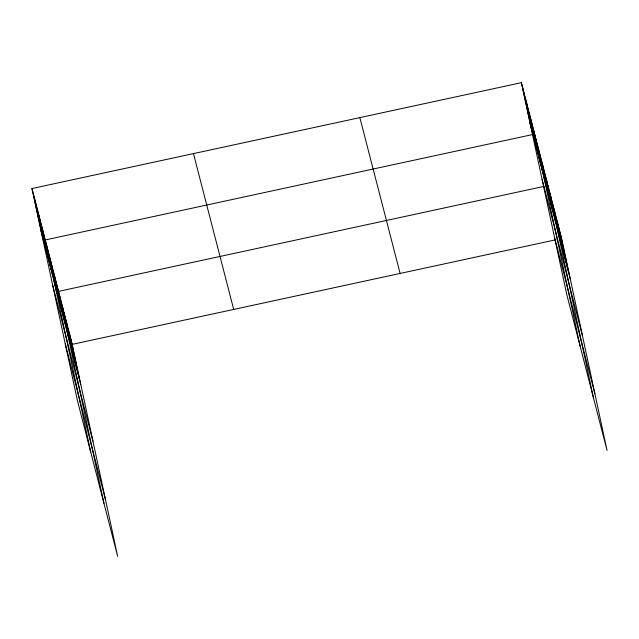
<?xml version="1.0" encoding="UTF-8"?>
<svg xmlns="http://www.w3.org/2000/svg" width="639" height="639" viewBox="0 0 639 639"><rect width="100%" height="100%" fill="white"/><g stroke="black" fill="none" stroke-linecap="round" stroke-linejoin="round"><path stroke-width="0.96" d="M31.95 188.537L72.199 344.365L117.64 556.313L77.391 400.493L31.95 188.537L521.36 82.687L561.609 238.507L607.05 450.463L566.801 294.635L521.36 82.687M544.085 186.364L58.516 291.384L103.957 503.332M546.002 185.941L547.927 185.526L593.367 397.482M72.199 344.365L555.842 239.761M559.692 238.922L561.609 238.507M529.971 122.848L570.22 278.676M542.12 179.535L582.377 335.363M554.644 237.948L594.901 393.768M359.853 117.616L400.11 273.444M193.457 153.608L233.706 309.436M40.561 228.706L80.818 384.534M52.717 285.393L92.967 441.222M65.234 343.798L105.491 499.626M560.243 233.211L568.854 273.38M558.877 227.915L567.488 268.084M557.504 222.62L566.114 262.781M556.138 217.316L564.748 257.485M554.772 212.02L563.382 252.189M553.398 206.724L562.008 246.886M552.032 201.421L560.643 241.59M550.666 196.125L559.277 236.294M549.292 190.829L557.903 230.991M546.601 180.39L555.211 220.551M545.267 175.246L553.877 215.415M543.941 170.102L552.551 210.271M542.615 164.958L551.225 205.127M541.281 159.814L549.891 199.983M539.955 154.678L548.566 194.839M538.629 149.534L547.24 189.703M537.303 144.39L545.914 184.559M535.969 139.246L544.58 179.415M580.084 346.058L534.643 134.11L45.233 239.96L90.674 451.909M533.317 128.966L541.928 169.127M531.983 123.822L540.594 163.991M530.658 118.678L539.268 158.847M529.332 113.534L537.942 153.703M527.998 108.398L536.608 148.56M526.672 103.254L535.282 143.424M525.346 98.11L533.956 138.28M524.012 92.967L532.63 133.136M522.686 87.823L531.297 127.992M70.833 339.069L79.444 379.239M69.467 333.774L78.078 373.935M68.093 328.47L76.712 368.639M66.728 323.174L75.338 363.343M65.362 317.879L73.972 358.04M63.988 312.575L72.606 352.744M62.622 307.279L71.233 347.448M61.256 301.983L69.867 342.153M59.882 296.688L68.493 336.849M57.19 286.24L65.801 326.409M55.857 281.104L64.475 321.265M54.531 275.96L63.141 316.129M53.205 270.816L61.815 310.985M51.879 265.672L60.489 305.841M50.545 260.536L59.155 300.697M49.219 255.392L57.83 295.553M47.893 250.248L56.504 290.418M46.559 245.104L55.17 285.274M43.907 234.825L52.518 274.986M42.573 229.681L51.184 269.85M41.247 224.537L49.858 264.706M39.922 219.393L48.532 259.562M38.596 214.249L47.206 254.418M37.262 209.113L45.872 249.274M35.936 203.969L44.546 244.138M34.61 198.825L43.22 238.994M33.276 193.681L41.886 233.85"/></g></svg>
